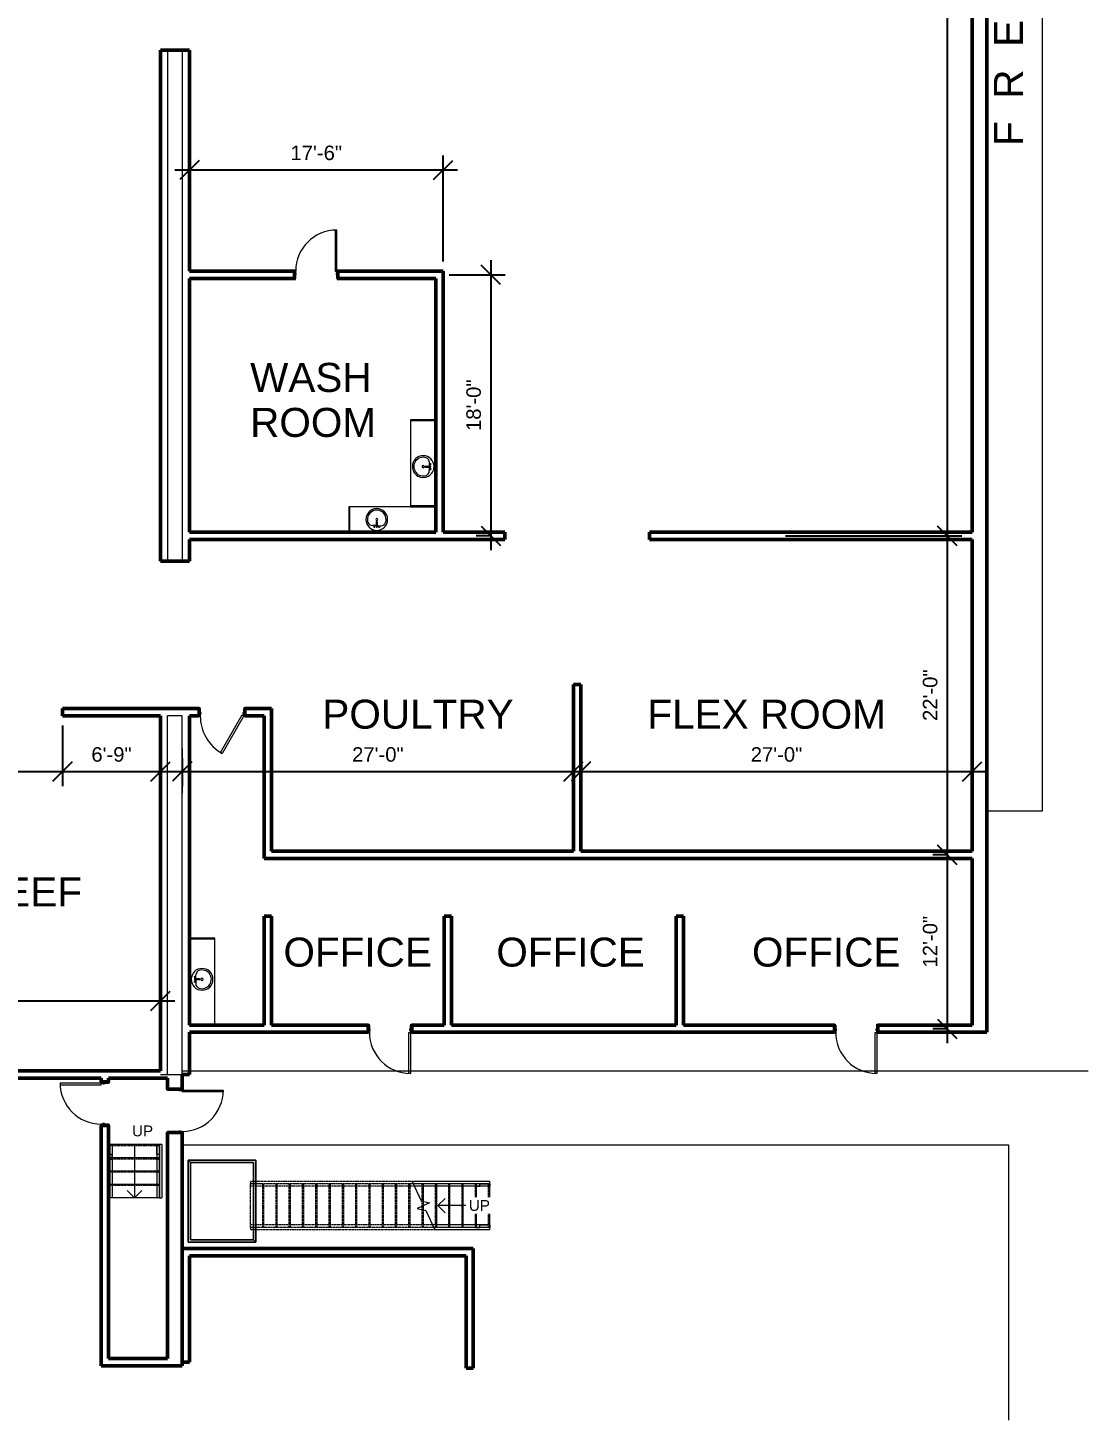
# Model space of a CAD drawing. Header units: inches. Extents: x 1913 to 17425, y -6710 to 1064.
# Drawn here: x 13139 to 14017, y -6682 to -5530 of the extents above; entities that cross this region are included whole.
import ezdxf

# ---------------------------------------------------------------- set-up
doc = ezdxf.new("R2010")
doc.units = ezdxf.units.IN
doc.header["$MEASUREMENT"] = 0
doc.linetypes.add('Overhead 1_16_', pattern=[0.101562, 0.0625, -0.039062])
for name, color, linetype, lineweight in [('A-ANNO-DIMS', 211, 'Continuous', 9), ('A-DETL-MBND', 5, 'Continuous', 9), ('A-DOOR', 31, 'Continuous', 13), ('A-DOOR-FRAM', 31, 'Continuous', 20), ('A-FLOR-HRAL', 11, 'Continuous', 9), ('A-WALL', 113, 'Continuous', 13), ('G-ANNO-TEXT', 231, 'Continuous', 9), ('P-SANR-FIXT', 6, 'Continuous', 9), ('Q-CASE', 31, 'Continuous', 9), ('S-STRS', 31, 'Continuous', 9), ('S-STRS-ANNO', 31, 'Continuous', 9), ('S-STRS-IDEN', 31, 'Continuous', 9), ('S-STRS-MBND', 31, 'Overhead 1_16_', 9)]:
    doc.layers.add(name, color=color, linetype=linetype, lineweight=lineweight)
doc.styles.add('Arial', font='arial.ttf', dxfattribs={"height": 12})
doc.styles.add('Arial_2', font='arial.ttf', dxfattribs={"height": 32})
doc.dimstyles.new('Linear_-_3_32__Arial', dxfattribs={"dimscale": 12, "dimtxt": 12.243113, "dimasz": 1.333333, "dimexe": 1, "dimexo": 0.666667, "dimgap": 0.666667, "dimtad": 1, "dimdec": 5, "dimrnd": 0.03125, "dimzin": 1, "dimdsep": 46, "dimlunit": 4, "dimtxsty": 'Arial', "dimblk1": 'OBLIQUE', "dimblk2": 'OBLIQUE', "dimsah": 1, "dimcen": 0.09, "dimdle": 1, "dimazin": 0, "dimtfac": 1, "dimtdec": 4, "dimtix": 1, "dimtmove": 0, "dimatfit": 3, "dimfxl": 1, "dimtvp": 1, "dimtfill": 1, "dimfrac": 2, "dimtolj": 1, "dimtzin": 0, "dimarcsym": 2})

# ---------------------------------------------------------------- blocks, each defined once
blk = doc.blocks.new('Top Rail Type - Top Rail_Internal_-378805-Level 2')
at = {"layer": 'A-FLOR-HRAL'}
for p, q in [((478.6, -193.1), (474.8, -193.1)), ((474.8, -193.1), (474.8, -195.1)), ((474.8, -195.1), (478.6, -195.1)), ((478.6, -195.1), (478.6, -193.1)), ((478.6, -193.1), (486.8, -193.1)), ((486.8, -195.1), (478.6, -195.1)), ((486.8, -193.1), (486.8, -193.1)), ((486.8, -193.1), (486.8, -195.1)), ((486.8, -195.1), (486.8, -195.1))]:
    blk.add_line(p, q, dxfattribs=at)
blk = doc.blocks.new('Top Rail Type - Top Rail_Internal_-V1-Level 2')
at = {"layer": 'A-FLOR-HRAL', "linetype": 'Overhead 1_16_'}
for p, q in [((288.8, -195.1), (288.8, -193.1)), ((423.4, -193.1), (288.8, -193.1)), ((424.3, -195.1), (288.8, -195.1))]:
    blk.add_line(p, q, dxfattribs=at)
at = {"layer": 'A-FLOR-HRAL'}
for p, q in [((423.4, -193.1), (424.3, -195.1)), ((486.8, -193.1), (423.4, -193.1)), ((486.8, -195.1), (424.3, -195.1)), ((486.8, -195.1), (486.8, -193.1))]:
    blk.add_line(p, q, dxfattribs=at)
blk = doc.blocks.new('Top Rail Type - Top Rail_Internal_-378816-Level 2')
at = {"layer": 'A-FLOR-HRAL'}
for p, q in [((478.6, -227.1), (474.8, -227.1)), ((474.8, -227.1), (474.8, -229.1)), ((474.8, -229.1), (478.6, -229.1)), ((478.6, -229.1), (478.6, -227.1)), ((478.6, -227.1), (486.8, -227.1)), ((486.8, -229.1), (478.6, -229.1)), ((486.8, -227.1), (486.8, -227.1)), ((486.8, -227.1), (486.8, -229.1)), ((486.8, -229.1), (486.8, -229.1))]:
    blk.add_line(p, q, dxfattribs=at)
blk = doc.blocks.new('Top Rail Type - Top Rail_Internal_-V2-Level 2')
at = {"layer": 'A-FLOR-HRAL', "linetype": 'Overhead 1_16_'}
for p, q in [((288.8, -229.1), (288.8, -227.1)), ((439.3, -227.1), (288.8, -227.1)), ((440.2, -229.1), (288.8, -229.1))]:
    blk.add_line(p, q, dxfattribs=at)
at = {"layer": 'A-FLOR-HRAL'}
for p, q in [((439.3, -227.1), (440.2, -229.1)), ((486.8, -227.1), (439.3, -227.1)), ((486.8, -229.1), (440.2, -229.1)), ((486.8, -229.1), (486.8, -227.1))]:
    blk.add_line(p, q, dxfattribs=at)
blk = doc.blocks.new('Top Rail Type - Top Rail_Internal_-378982-Level 2')
at = {"layer": 'A-FLOR-HRAL'}
for p, q in [((172.1, -160.6), (172.1, -160.6)), ((172.1, -160.6), (174.1, -160.6)), ((172.1, -168.8), (172.1, -160.6)), ((174.1, -160.6), (174.1, -160.6)), ((174.1, -160.6), (174.1, -168.8)), ((174.1, -168.8), (172.1, -168.8)), ((172.1, -168.8), (172.1, -172.6)), ((172.1, -172.6), (174.1, -172.6)), ((174.1, -172.6), (174.1, -168.8))]:
    blk.add_line(p, q, dxfattribs=at)
blk = doc.blocks.new('Top Rail Type - Top Rail_Internal_-V3-Level 2')
at = {"layer": 'A-FLOR-HRAL'}
for p, q in [((174.1, -160.6), (172.1, -160.6)), ((172.1, -160.6), (172.1, -204.6)), ((174.1, -160.6), (174.1, -204.6)), ((174.1, -204.6), (172.1, -204.6))]:
    blk.add_line(p, q, dxfattribs=at)
blk = doc.blocks.new('Top Rail Type - Top Rail_Internal_-378993-Level 2')
at = {"layer": 'A-FLOR-HRAL'}
for p, q in [((211.2, -160.6), (211.2, -160.6)), ((211.2, -160.6), (213.2, -160.6)), ((211.2, -168.8), (211.2, -160.6)), ((213.2, -160.6), (213.2, -160.6)), ((213.2, -160.6), (213.2, -168.8)), ((213.2, -168.8), (211.2, -168.8)), ((211.2, -168.8), (211.2, -172.6)), ((211.2, -172.6), (213.2, -172.6)), ((213.2, -172.6), (213.2, -168.8))]:
    blk.add_line(p, q, dxfattribs=at)
blk = doc.blocks.new('Top Rail Type - Top Rail_Internal_-V4-Level 2')
at = {"layer": 'A-FLOR-HRAL'}
for p, q in [((213.2, -160.6), (211.2, -160.6)), ((211.2, -160.6), (211.2, -204.6)), ((213.2, -160.6), (213.2, -204.6)), ((213.2, -204.6), (211.2, -204.6))]:
    blk.add_line(p, q, dxfattribs=at)
blk = doc.blocks.new('Door-Interior-Single-1_Panel-Wood - 34_ x 80_-379553-Level 2')
at = {"layer": 'A-DOOR', "lineweight": 20}
for p, q in [((17, 36.9), (15.6, 36.9)), ((15.6, 36.9), (15.6, 2.9)), ((17, 2.9), (17, 36.9)), ((15.6, 2.9), (17, 2.9))]:
    blk.add_line(p, q, dxfattribs=at)
at = {"layer": 'A-DOOR', "lineweight": 9}
for p, q in [((-17.3, 3.6), (-19.8, 3.6)), ((-19.8, 3.6), (-19.8, 2.9)), ((-19.8, 2.9), (-17.3, 2.9)), ((-17.3, 2.9), (-17.3, 3.6)), ((19.7, 3.6), (17.2, 3.6)), ((17.2, 3.6), (17.2, 2.9)), ((17.2, 2.9), (19.7, 2.9)), ((19.7, 2.9), (19.7, 3.6)), ((-17.3, -3.1), (-19.8, -3.1)), ((-19.8, -3.1), (-19.8, -3.9)), ((-19.8, -3.9), (-17.3, -3.9)), ((-17.3, -3.9), (-17.3, -3.1)), ((19.7, -3.1), (17.2, -3.1)), ((17.2, -3.1), (17.2, -3.9)), ((17.2, -3.9), (19.7, -3.9)), ((19.7, -3.9), (19.7, -3.1))]:
    blk.add_line(p, q, dxfattribs=at)
blk.add_arc((17, 2.9), 34, 90, 180, dxfattribs=at)
at = {"layer": 'A-DOOR-FRAM'}
for p, q in [((-17, 2.9), (-18, 2.9)), ((-18, 2.9), (-18, -3.1)), ((-17, 1.5), (-17, 2.9)), ((-16.5, 1.5), (-17, 1.5)), ((-17, -3.1), (-17, 0.1)), ((-17, 0.1), (-16.5, 0.1)), ((-16.5, 0.1), (-16.5, 1.5)), ((17, 1.5), (16.5, 1.5)), ((16.5, 1.5), (16.5, 0.1)), ((16.5, 0.1), (17, 0.1)), ((17, 2.9), (17, 1.5)), ((18, 2.9), (17, 2.9)), ((17, 0.1), (17, -3.1)), ((18, -3.1), (18, 2.9)), ((-18, -3.1), (-17, -3.1)), ((17, -3.1), (18, -3.1))]:
    blk.add_line(p, q, dxfattribs=at)
blk = doc.blocks.new('Top Rail Type - Top Rail_Internal_-380010-Level 2')
at = {"layer": 'A-FLOR-HRAL'}
for p, q in [((237.1, -241.4), (237.1, -173.4)), ((237.1, -173.4), (237.1, -173.4)), ((237.1, -173.4), (237.1, -241.4)), ((237.1, -173.4), (293.1, -173.4)), ((293.1, -173.4), (237.1, -173.4)), ((239.1, -175.4), (239.1, -239.4)), ((239.1, -175.4), (239.1, -175.4)), ((239.1, -175.4), (239.1, -239.4)), ((291.1, -175.4), (239.1, -175.4)), ((291.1, -175.4), (239.1, -175.4)), ((291.1, -175.4), (291.1, -175.4)), ((291.1, -239.4), (291.1, -175.4)), ((291.1, -239.4), (291.1, -175.4)), ((293.1, -173.4), (293.1, -173.4)), ((293.1, -173.4), (293.1, -241.4)), ((293.1, -241.4), (293.1, -173.4)), ((293.1, -241.4), (237.1, -241.4)), ((237.1, -241.4), (237.1, -241.4)), ((237.1, -241.4), (293.1, -241.4)), ((239.1, -239.4), (291.1, -239.4)), ((239.1, -239.4), (239.1, -239.4)), ((239.1, -239.4), (291.1, -239.4)), ((293.1, -241.4), (291.1, -239.4)), ((291.1, -239.4), (291.1, -239.4)), ((291.1, -239.4), (293.1, -241.4)), ((293.1, -241.4), (291.1, -239.4)), ((291.1, -239.4), (291.1, -239.4)), ((291.1, -239.4), (293.1, -241.4)), ((293.1, -241.4), (293.1, -241.4)), ((293.1, -241.4), (293.1, -241.4))]:
    blk.add_line(p, q, dxfattribs=at)
blk = doc.blocks.new('Top Rail Type - Top Rail_Internal_-V5-Level 2')
at = {"layer": 'A-FLOR-HRAL'}
for p, q in [((237.1, -173.4), (239.1, -175.4)), ((237.1, -173.4), (239.1, -175.4)), ((237.1, -173.4), (293.1, -173.4)), ((237.1, -241.4), (237.1, -173.4)), ((239.1, -175.4), (291.1, -175.4)), ((239.1, -239.4), (239.1, -175.4)), ((291.1, -175.4), (291.1, -239.4)), ((293.1, -173.4), (293.1, -241.4)), ((293.1, -241.4), (237.1, -241.4)), ((291.1, -239.4), (239.1, -239.4))]:
    blk.add_line(p, q, dxfattribs=at)
blk = doc.blocks.new('Door-Interior-Single-1_Panel-Wood - 34_ x 80_-380071-Level 2')
at = {"layer": 'A-DOOR', "lineweight": 9}
for p, q in [((-19.75, 6.875), (-17.25, 6.875)), ((-19.75, 6.125), (-19.75, 6.875)), ((-17.25, 6.125), (-19.75, 6.125)), ((-17.25, 6.875), (-17.25, 6.125)), ((17.25, 6.875), (19.75, 6.875)), ((17.25, 6.125), (17.25, 6.875)), ((19.75, 6.125), (17.25, 6.125)), ((19.75, 6.875), (19.75, 6.125)), ((-19.75, -5.875), (-17.25, -5.875)), ((-19.75, -6.625), (-19.75, -5.875)), ((-17.25, -6.625), (-19.75, -6.625)), ((-17.25, -5.875), (-17.25, -6.625)), ((17.25, -5.875), (19.75, -5.875)), ((17.25, -6.625), (17.25, -5.875)), ((19.75, -6.625), (17.25, -6.625)), ((19.75, -5.875), (19.75, -6.625))]:
    blk.add_line(p, q, dxfattribs=at)
at = {"layer": 'A-DOOR', "lineweight": 20}
for p, q in [((15.625, -5.875), (17, -5.875)), ((15.625, -39.875), (15.625, -5.875)), ((17, -5.875), (17, -39.875)), ((17, -39.875), (15.625, -39.875))]:
    blk.add_line(p, q, dxfattribs=at)
at = {"layer": 'A-DOOR', "lineweight": 9}
blk.add_arc((17, -5.875), 34, 180, 270, dxfattribs=at)
at = {"layer": 'A-DOOR-FRAM'}
for p, q in [((-18, 6.125), (-17, 6.125)), ((-18, -5.875), (-18, 6.125)), ((-17, 6.125), (-17, -3.125)), ((17, 6.125), (18, 6.125)), ((17, -3.125), (17, 6.125)), ((18, 6.125), (18, -5.875)), ((-17, -5.875), (-18, -5.875)), ((-17, -3.125), (-16.5, -3.125)), ((-17, -4.5), (-17, -5.875)), ((-16.5, -4.5), (-17, -4.5)), ((-16.5, -3.125), (-16.5, -4.5)), ((16.5, -3.125), (17, -3.125)), ((16.5, -4.5), (16.5, -3.125)), ((17, -4.5), (16.5, -4.5)), ((17, -5.875), (17, -4.5)), ((18, -5.875), (17, -5.875))]:
    blk.add_line(p, q, dxfattribs=at)
blk = doc.blocks.new('Door-Interior-Single-1_Panel-Wood - 34_ x 80_-379768-Level 2')
at = {"layer": 'A-DOOR', "lineweight": 9}
for p, q in [((-19.8, 3.9), (-17.3, 3.9)), ((-19.8, 3.1), (-19.8, 3.9)), ((-17.3, 3.1), (-19.8, 3.1)), ((-17.3, 3.9), (-17.3, 3.1)), ((17.2, 3.9), (19.7, 3.9)), ((17.2, 3.1), (17.2, 3.9)), ((19.7, 3.1), (17.2, 3.1)), ((19.7, 3.9), (19.7, 3.1)), ((-19.8, -2.9), (-17.3, -2.9)), ((-19.8, -3.6), (-19.8, -2.9)), ((-17.3, -3.6), (-19.8, -3.6)), ((-17.3, -2.9), (-17.3, -3.6)), ((17.2, -2.9), (19.7, -2.9)), ((17.2, -3.6), (17.2, -2.9)), ((19.7, -3.6), (17.2, -3.6)), ((19.7, -2.9), (19.7, -3.6))]:
    blk.add_line(p, q, dxfattribs=at)
at = {"layer": 'A-DOOR', "lineweight": 20}
for p, q in [((15.6, -2.9), (17, -2.9)), ((15.6, -36.9), (15.6, -2.9)), ((17, -2.9), (17, -36.9)), ((17, -36.9), (15.6, -36.9))]:
    blk.add_line(p, q, dxfattribs=at)
at = {"layer": 'A-DOOR', "lineweight": 9}
blk.add_arc((17, -2.9), 34, 180, 270, dxfattribs=at)
at = {"layer": 'A-DOOR-FRAM'}
for p, q in [((-18, 3.1), (-17, 3.1)), ((-18, -2.9), (-18, 3.1)), ((-17, 3.1), (-17, -0.1)), ((17, 3.1), (18, 3.1)), ((17, -0.1), (17, 3.1)), ((18, 3.1), (18, -2.9)), ((-17, -2.9), (-18, -2.9)), ((-17, -0.1), (-16.5, -0.1)), ((-17, -1.5), (-17, -2.9)), ((-16.5, -1.5), (-17, -1.5)), ((-16.5, -0.1), (-16.5, -1.5)), ((16.5, -0.1), (17, -0.1)), ((16.5, -1.5), (16.5, -0.1)), ((17, -1.5), (16.5, -1.5)), ((17, -2.9), (17, -1.5)), ((18, -2.9), (17, -2.9))]:
    blk.add_line(p, q, dxfattribs=at)
blk = doc.blocks.new('TR_Countertop_w_sink_4838 - 21_ Deep-383520-Level 2')
at = {"layer": 'Q-CASE'}
for p, q in [((28.1, 33), (-43.9, 33)), ((-43.9, 33), (-43.9, 12)), ((-43.2, 12.7), (-43.2, 33)), ((27.3, 12.7), (27.3, 33)), ((28.1, 12), (28.1, 33)), ((-43.9, 12.7), (28.1, 12.7)), ((-43.9, 12), (28.1, 12))]:
    blk.add_line(p, q, dxfattribs=at)
blk = doc.blocks.new('Sink-Round-Variable - 7_ Deep-383480-Level 2')
at = {"layer": 'P-SANR-FIXT'}
for p, q in [((3.4, 8.6), (0.3, 8.6)), ((3.4, 5.4), (3.4, 9.4)), ((4.2, 5.4), (4.2, 9.4)), ((4.2, 8.4), (7.4, 8.4))]:
    blk.add_line(p, q, dxfattribs=at)
for centre, radius, start, end in [((3.8, 3.4), 9, 90, 270), ((3.8, 3.4), 9, 270, 90), ((3.8, 3.4), 7.75, 161.8687, 20.0296), ((0.3, 4.6), 4, 90, 163.1077), ((1.8, 9.4), 0.5, 360, 180), ((1.8, 9.4), 0.5, 180, 0), ((3.8, 3.4), 0.875, 90, 270), ((3.8, 9.4), 0.375, 0, 180), ((3.8, 5.4), 0.375, 180, 360), ((3.8, 3.4), 0.875, 270, 90), ((5.8, 9.4), 0.5, 360, 180), ((5.8, 9.4), 0.5, 180, 360), ((7.4, 4.4), 4, 24.4314, 90)]:
    blk.add_arc(centre, radius, start, end, dxfattribs=at)
blk = doc.blocks.new('Door-Interior-Single-1_Panel-Wood - 36_ x 80_-385633-Level 2')
at = {"layer": 'A-DOOR', "lineweight": 9}
for p, q in [((-20.8, 3.9), (-18.3, 3.9)), ((-20.8, 3.1), (-20.8, 3.9)), ((-18.3, 3.1), (-20.8, 3.1)), ((-18.3, 3.9), (-18.3, 3.1)), ((18.2, 3.9), (20.7, 3.9)), ((18.2, 3.1), (18.2, 3.9)), ((20.7, 3.1), (18.2, 3.1)), ((20.7, 3.9), (20.7, 3.1)), ((-20.8, -2.9), (-18.3, -2.9)), ((-20.8, -3.6), (-20.8, -2.9)), ((-18.3, -3.6), (-20.8, -3.6)), ((-18.3, -2.9), (-18.3, -3.6)), ((18.2, -2.9), (20.7, -2.9)), ((18.2, -3.6), (18.2, -2.9)), ((20.7, -3.6), (18.2, -3.6)), ((20.7, -2.9), (20.7, -3.6))]:
    blk.add_line(p, q, dxfattribs=at)
at = {"layer": 'A-DOOR', "lineweight": 20}
for p, q in [((-1.2, -33.4), (16.8, -2.2)), ((18, -2.9), (0, -34.1)), ((16.8, -2.2), (18, -2.9)), ((0, -34.1), (-1.2, -33.4))]:
    blk.add_line(p, q, dxfattribs=at)
at = {"layer": 'A-DOOR', "lineweight": 9}
blk.add_arc((18, -2.9), 36, 180, 240, dxfattribs=at)
at = {"layer": 'A-DOOR-FRAM'}
for p, q in [((-19, 3.1), (-18, 3.1)), ((-19, -2.9), (-19, 3.1)), ((-18, 3.1), (-18, -0.1)), ((18, 3.1), (19, 3.1)), ((18, -0.1), (18, 3.1)), ((19, 3.1), (19, -2.9)), ((-18, -2.9), (-19, -2.9)), ((-18, -0.1), (-17.5, -0.1)), ((-18, -1.5), (-18, -2.9)), ((-17.5, -1.5), (-18, -1.5)), ((-17.5, -0.1), (-17.5, -1.5)), ((17.5, -0.1), (18, -0.1)), ((17.5, -1.5), (17.5, -0.1)), ((18, -1.5), (17.5, -1.5)), ((18, -2.9), (18, -1.5)), ((19, -2.9), (18, -2.9))]:
    blk.add_line(p, q, dxfattribs=at)
blk = doc.blocks.new('TR_Countertop_w_sink_4838 - 21_ Deep-384960-Level 2')
at = {"layer": 'Q-CASE'}
for p, q in [((27.9, 24), (-43.9, 24)), ((-43.9, 24), (-43.9, 3)), ((-43.2, 3.7), (-43.2, 24)), ((27.2, 3.7), (27.2, 24)), ((27.9, 3), (27.9, 24)), ((-43.9, 3.7), (27.9, 3.7)), ((-43.9, 3), (27.9, 3))]:
    blk.add_line(p, q, dxfattribs=at)
blk = doc.blocks.new('TR_Countertop_w_sink_4838 - 21_ Deep-384932-Level 2')
at = {"layer": 'Q-CASE'}
for p, q in [((28.1, 24), (-43.9, 24)), ((-43.9, 24), (-43.9, 3)), ((-43.2, 3.7), (-43.2, 24)), ((27.3, 3.7), (27.3, 24)), ((28.1, 3), (28.1, 24)), ((-43.9, 3.7), (28.1, 3.7)), ((-43.9, 3), (28.1, 3))]:
    blk.add_line(p, q, dxfattribs=at)
blk = doc.blocks.new('_Oblique')
at = {"color": 0, "linetype": 'ByBlock', "lineweight": -2}
blk.add_line((-0.5, -0.5), (0.5, 0.5), dxfattribs=at)
blk = doc.blocks.new('*D540')
at = {"layer": 'A-ANNO-DIMS', "color": 0, "lineweight": -2, "transparency": 16777216}
for p, q in [((13266.6, -6134.2), (13266.6, -6157.4)), ((13254.6, -6145.4), (13602.6, -6145.4)), ((13590.6, -6144.9), (13590.6, -6157.4))]:
    blk.add_line(p, q, dxfattribs=at)
at = {"layer": 'Defpoints', "color": 0, "lineweight": 0, "transparency": 16777216}
for p in [(13266.6, -6126.2), (13590.6, -6136.9), (13590.6, -6145.4)]:
    blk.add_point(p, dxfattribs=at)
at = {"layer": 'A-ANNO-DIMS', "color": 0, "lineweight": -2, "transparency": 16777216, "xscale": 16, "yscale": 16, "zscale": 16, "rotation": 180}
blk.add_blockref('_Oblique', (13266.6, -6145.4), dxfattribs=at)
at = {"layer": 'A-ANNO-DIMS', "color": 0, "lineweight": -2, "transparency": 16777216, "xscale": 16, "yscale": 16, "zscale": 16}
blk.add_blockref('_Oblique', (13590.6, -6145.4), dxfattribs=at)
at = {"layer": 'A-ANNO-DIMS', "color": 3, "lineweight": 0, "transparency": 16777216, "insert": (13428.6, -6131.3), "char_height": 12, "width": 77.979, "attachment_point": 5, "style": 'Arial'}
blk.add_mtext('\\A1;27\'-0"', dxfattribs=at)
blk = doc.blocks.new('*D541')
at = {"layer": 'A-ANNO-DIMS', "color": 0, "lineweight": -2, "transparency": 16777216}
for p, q in [((13584.6, -6145.4), (13932.6, -6145.4)), ((13596.6, -6144.9), (13596.6, -6157.4)), ((13920.6, -6144.9), (13920.6, -6157.4))]:
    blk.add_line(p, q, dxfattribs=at)
at = {"layer": 'Defpoints', "color": 0, "lineweight": 0, "transparency": 16777216}
for p in [(13596.6, -6136.9), (13920.6, -6136.9), (13920.6, -6145.4)]:
    blk.add_point(p, dxfattribs=at)
at = {"layer": 'A-ANNO-DIMS', "color": 0, "lineweight": -2, "transparency": 16777216, "xscale": 16, "yscale": 16, "zscale": 16, "rotation": 180}
blk.add_blockref('_Oblique', (13596.6, -6145.4), dxfattribs=at)
at = {"layer": 'A-ANNO-DIMS', "color": 0, "lineweight": -2, "transparency": 16777216, "xscale": 16, "yscale": 16, "zscale": 16}
blk.add_blockref('_Oblique', (13920.6, -6145.4), dxfattribs=at)
at = {"layer": 'A-ANNO-DIMS', "color": 3, "lineweight": 0, "transparency": 16777216, "insert": (13758.6, -6131.3), "char_height": 12, "width": 77.979, "attachment_point": 5, "style": 'Arial'}
blk.add_mtext('\\A1;27\'-0"', dxfattribs=at)
blk = doc.blocks.new('*D542')
at = {"layer": 'A-ANNO-DIMS', "color": 0, "lineweight": -2, "transparency": 16777216}
for p, q in [((13522, -5722.2), (13522, -5962.2)), ((13487.6, -5734.2), (13534, -5734.2)), ((13522.5, -5950.2), (13510, -5950.2))]:
    blk.add_line(p, q, dxfattribs=at)
at = {"layer": 'Defpoints', "color": 0, "lineweight": 0, "transparency": 16777216}
for p in [(13479.6, -5734.2), (13522, -5950.2), (13530.5, -5950.2)]:
    blk.add_point(p, dxfattribs=at)
at = {"layer": 'A-ANNO-DIMS', "color": 0, "lineweight": -2, "transparency": 16777216, "xscale": 16, "yscale": 16, "zscale": 16}
for p, rotation in [((13522, -5734.2), 90), ((13522, -5950.2), 270)]:
    blk.add_blockref('_Oblique', p, dxfattribs=dict(at, rotation=rotation))
at = {"layer": 'A-ANNO-DIMS', "color": 3, "lineweight": 0, "transparency": 16777216, "insert": (13507.9, -5842.2), "char_height": 12, "width": 77.979, "attachment_point": 5, "rotation": 90, "style": 'Arial'}
blk.add_mtext('\\A1;18\'-0"', dxfattribs=at)
blk = doc.blocks.new('*D543')
at = {"layer": 'A-ANNO-DIMS', "color": 0, "lineweight": -2, "transparency": 16777216}
for p, q in [((13272.6, -5721.2), (13272.6, -5635.5)), ((13482.6, -5723.2), (13482.6, -5635.5)), ((13260.6, -5647.5), (13494.6, -5647.5))]:
    blk.add_line(p, q, dxfattribs=at)
at = {"layer": 'Defpoints', "color": 0, "lineweight": 0, "transparency": 16777216}
for p in [(13482.6, -5647.5), (13272.6, -5729.2), (13482.6, -5731.2)]:
    blk.add_point(p, dxfattribs=at)
at = {"layer": 'A-ANNO-DIMS', "color": 0, "lineweight": -2, "transparency": 16777216, "xscale": 16, "yscale": 16, "zscale": 16, "rotation": 180}
blk.add_blockref('_Oblique', (13272.6, -5647.5), dxfattribs=at)
at = {"layer": 'A-ANNO-DIMS', "color": 0, "lineweight": -2, "transparency": 16777216, "xscale": 16, "yscale": 16, "zscale": 16}
blk.add_blockref('_Oblique', (13482.6, -5647.5), dxfattribs=at)
at = {"layer": 'A-ANNO-DIMS', "color": 3, "lineweight": 0, "transparency": 16777216, "insert": (13377.6, -5633.4), "char_height": 12, "width": 77.979, "attachment_point": 5, "style": 'Arial'}
blk.add_mtext('\\A1;17\'-6"', dxfattribs=at)
blk = doc.blocks.new('*D544')
at = {"layer": 'A-ANNO-DIMS', "color": 0, "lineweight": -2, "transparency": 16777216}
for p, q in [((13899.9, -6202.2), (13899.9, -6370.2)), ((13900.4, -6214.2), (13887.9, -6214.2)), ((13900.4, -6358.2), (13887.9, -6358.2))]:
    blk.add_line(p, q, dxfattribs=at)
at = {"layer": 'Defpoints', "color": 0, "lineweight": 0, "transparency": 16777216}
for p in [(13908.4, -6214.2), (13899.9, -6358.2), (13908.4, -6358.2)]:
    blk.add_point(p, dxfattribs=at)
at = {"layer": 'A-ANNO-DIMS', "color": 0, "lineweight": -2, "transparency": 16777216, "xscale": 16, "yscale": 16, "zscale": 16}
for p, rotation in [((13899.9, -6214.2), 90), ((13899.9, -6358.2), 270)]:
    blk.add_blockref('_Oblique', p, dxfattribs=dict(at, rotation=rotation))
at = {"layer": 'A-ANNO-DIMS', "color": 3, "lineweight": 0, "transparency": 16777216, "insert": (13885.8, -6286.2), "char_height": 12, "width": 77.979, "attachment_point": 5, "rotation": 90, "style": 'Arial'}
blk.add_mtext('\\A1;12\'-0"', dxfattribs=at)
blk = doc.blocks.new('*D545')
at = {"layer": 'A-ANNO-DIMS', "color": 0, "lineweight": -2, "transparency": 16777216}
for p, q in [((13899.9, -5938.2), (13899.9, -6226.2)), ((13766, -5950.2), (13911.9, -5950.2)), ((13900.4, -6214.2), (13887.9, -6214.2))]:
    blk.add_line(p, q, dxfattribs=at)
at = {"layer": 'Defpoints', "color": 0, "lineweight": 0, "transparency": 16777216}
for p in [(13758, -5950.2), (13899.9, -6214.2), (13908.4, -6214.2)]:
    blk.add_point(p, dxfattribs=at)
at = {"layer": 'A-ANNO-DIMS', "color": 0, "lineweight": -2, "transparency": 16777216, "xscale": 16, "yscale": 16, "zscale": 16}
for p, rotation in [((13899.9, -5950.2), 90), ((13899.9, -6214.2), 270)]:
    blk.add_blockref('_Oblique', p, dxfattribs=dict(at, rotation=rotation))
at = {"layer": 'A-ANNO-DIMS', "color": 3, "lineweight": 0, "transparency": 16777216, "insert": (13885.8, -6082.2), "char_height": 12, "width": 77.979, "attachment_point": 5, "rotation": 90, "style": 'Arial'}
blk.add_mtext('\\A1;22\'-0"', dxfattribs=at)
blk = doc.blocks.new('*D547')
at = {"layer": 'A-ANNO-DIMS', "color": 0, "lineweight": -2, "transparency": 16777216}
for p, q in [((12954.6, -6335.1), (13260.6, -6335.1)), ((12966.6, -6334.6), (12966.6, -6347.1)), ((13248.6, -6334.6), (13248.6, -6347.1))]:
    blk.add_line(p, q, dxfattribs=at)
at = {"layer": 'Defpoints', "color": 0, "lineweight": 0, "transparency": 16777216}
for p in [(12966.6, -6326.6), (13248.6, -6326.6), (13248.6, -6335.1)]:
    blk.add_point(p, dxfattribs=at)
at = {"layer": 'A-ANNO-DIMS', "color": 0, "lineweight": -2, "transparency": 16777216, "xscale": 16, "yscale": 16, "zscale": 16, "rotation": 180}
blk.add_blockref('_Oblique', (12966.6, -6335.1), dxfattribs=at)
at = {"layer": 'A-ANNO-DIMS', "color": 0, "lineweight": -2, "transparency": 16777216, "xscale": 16, "yscale": 16, "zscale": 16}
blk.add_blockref('_Oblique', (13248.6, -6335.1), dxfattribs=at)
at = {"layer": 'A-ANNO-DIMS', "color": 3, "lineweight": 0, "transparency": 16777216, "insert": (13107.6, -6320.9), "char_height": 12, "width": 77.979, "attachment_point": 5, "style": 'Arial'}
blk.add_mtext('\\A1;23\'-6"', dxfattribs=at)
blk = doc.blocks.new('*D548')
at = {"layer": 'A-ANNO-DIMS', "color": 0, "lineweight": -2, "transparency": 16777216}
for p, q in [((13899.9, -5002.2), (13899.9, -5962.2)), ((13900.4, -5014.2), (13887.9, -5014.2)), ((13856.9, -5950.2), (13911.9, -5950.2))]:
    blk.add_line(p, q, dxfattribs=at)
at = {"layer": 'Defpoints', "color": 0, "lineweight": 0, "transparency": 16777216}
for p in [(13908.4, -5014.2), (13848.9, -5950.2), (13899.9, -5950.2)]:
    blk.add_point(p, dxfattribs=at)
at = {"layer": 'A-ANNO-DIMS', "color": 0, "lineweight": -2, "transparency": 16777216, "xscale": 16, "yscale": 16, "zscale": 16}
for p, rotation in [((13899.9, -5014.2), 90), ((13899.9, -5950.2), 270)]:
    blk.add_blockref('_Oblique', p, dxfattribs=dict(at, rotation=rotation))
at = {"layer": 'A-ANNO-DIMS', "color": 3, "lineweight": 0, "transparency": 16777216, "insert": (13885.8, -5482.2), "char_height": 12, "width": 77.979, "attachment_point": 5, "rotation": 90, "style": 'Arial'}
blk.add_mtext('\\A1;78\'-0"', dxfattribs=at)
blk = doc.blocks.new('*D550')
at = {"layer": 'A-ANNO-DIMS', "color": 0, "lineweight": -2, "transparency": 16777216}
for p, q in [((13047.6, -6107.2), (13047.6, -6157.4)), ((13167.6, -6107.2), (13167.6, -6157.4)), ((13035.6, -6145.4), (13179.6, -6145.4))]:
    blk.add_line(p, q, dxfattribs=at)
at = {"layer": 'Defpoints', "color": 0, "lineweight": 0, "transparency": 16777216}
for p in [(13047.6, -6099.2), (13167.6, -6099.2), (13167.6, -6145.4)]:
    blk.add_point(p, dxfattribs=at)
at = {"layer": 'A-ANNO-DIMS', "color": 0, "lineweight": -2, "transparency": 16777216, "xscale": 16, "yscale": 16, "zscale": 16, "rotation": 180}
blk.add_blockref('_Oblique', (13047.6, -6145.4), dxfattribs=at)
at = {"layer": 'A-ANNO-DIMS', "color": 0, "lineweight": -2, "transparency": 16777216, "xscale": 16, "yscale": 16, "zscale": 16}
blk.add_blockref('_Oblique', (13167.6, -6145.4), dxfattribs=at)
at = {"layer": 'A-ANNO-DIMS', "color": 3, "lineweight": 0, "transparency": 16777216, "insert": (13107.6, -6131.3), "char_height": 12, "width": 77.979, "attachment_point": 5, "style": 'Arial'}
blk.add_mtext('\\A1;10\'-0"', dxfattribs=at)
blk = doc.blocks.new('*D551')
at = {"layer": 'A-ANNO-DIMS', "color": 0, "lineweight": -2, "transparency": 16777216}
for p, q in [((13167.6, -6107.2), (13167.6, -6157.4)), ((13155.6, -6145.4), (13260.6, -6145.4)), ((13248.6, -6144.9), (13248.6, -6157.4))]:
    blk.add_line(p, q, dxfattribs=at)
at = {"layer": 'Defpoints', "color": 0, "lineweight": 0, "transparency": 16777216}
for p in [(13167.6, -6099.2), (13248.6, -6136.9), (13248.6, -6145.4)]:
    blk.add_point(p, dxfattribs=at)
at = {"layer": 'A-ANNO-DIMS', "color": 0, "lineweight": -2, "transparency": 16777216, "xscale": 16, "yscale": 16, "zscale": 16, "rotation": 180}
blk.add_blockref('_Oblique', (13167.6, -6145.4), dxfattribs=at)
at = {"layer": 'A-ANNO-DIMS', "color": 0, "lineweight": -2, "transparency": 16777216, "xscale": 16, "yscale": 16, "zscale": 16}
blk.add_blockref('_Oblique', (13248.6, -6145.4), dxfattribs=at)
at = {"layer": 'A-ANNO-DIMS', "color": 3, "lineweight": 0, "transparency": 16777216, "insert": (13208.1, -6131.3), "char_height": 12, "width": 64.135, "attachment_point": 5, "style": 'Arial'}
blk.add_mtext('\\A1;6\'-9"', dxfattribs=at)

msp = doc.modelspace()

# ---------------------------------------------------------------- linework, layer by layer
at = {"layer": 'A-DETL-MBND'}
for p, q in [((13978.562499, -5014.218751), (13978.562499, -6178.218751)), ((13266.562499, -6126.218751), (13266.562499, -6163.218751)), ((13272.562499, -6144.218751), (13272.562499, -6174.218751)), ((13978.562499, -6178.218751), (13932.562499, -6178.218751)), ((13266.562499, -6393.218751), (14016.562499, -6393.218751)), ((13266.562499, -6454.218751), (13950.562499, -6454.218751)), ((13950.562499, -6454.218751), (13950.562499, -6682.218751))]:
    msp.add_line(p, q, dxfattribs=at)
at = {"layer": 'A-WALL', "lineweight": 50}
for p, q in [((13920.562499, -5020.218751), (13920.562499, -5947.218751)), ((13932.562499, -6361.218751), (13932.562499, -5020.218751)), ((13272.562499, -5548.218751), (13248.562499, -5548.218751)), ((13248.562499, -5548.218751), (13248.562499, -5971.218751)), ((13272.562499, -5731.218751), (13272.562499, -5548.218751)), ((13359.562499, -5731.218751), (13272.562499, -5731.218751)), ((13272.562499, -5737.218751), (13359.562499, -5737.218751)), ((13272.562499, -5947.218751), (13272.562499, -5737.218751)), ((13359.562499, -5737.218751), (13359.562499, -5731.218751)), ((13482.562499, -5731.218751), (13395.562499, -5731.218751)), ((13395.562499, -5731.218751), (13395.562499, -5737.218751)), ((13395.562499, -5737.218751), (13476.562499, -5737.218751)), ((13476.562499, -5737.218751), (13476.562499, -5947.218751)), ((13482.562499, -5947.218751), (13482.562499, -5731.218751)), ((13476.562499, -5947.218751), (13272.562499, -5947.218751)), ((13272.562499, -5953.218751), (13533.562499, -5953.218751)), ((13272.562499, -5971.218751), (13272.562499, -5953.218751)), ((13533.562499, -5947.218751), (13482.562499, -5947.218751)), ((13533.562499, -5953.218751), (13533.562499, -5947.218751)), ((13920.562499, -5947.218751), (13653.562499, -5947.218751)), ((13653.562499, -5947.218751), (13653.562499, -5953.218751)), ((13653.562499, -5953.218751), (13920.562499, -5953.218751)), ((13920.562499, -5953.218751), (13920.562499, -6211.218751)), ((13248.562499, -5971.218751), (13272.562499, -5971.218751)), ((13596.562499, -6073.218751), (13590.562499, -6073.218751)), ((13590.562499, -6073.218751), (13590.562499, -6211.218751)), ((13596.562499, -6211.218751), (13596.562499, -6073.218751)), ((13280.562499, -6093.218751), (13167.562499, -6093.218751)), ((13167.562499, -6093.218751), (13167.562499, -6099.218751)), ((13280.562499, -6099.218751), (13280.562499, -6093.218751)), ((13340.562499, -6093.218751), (13318.562499, -6093.218751)), ((13318.562499, -6093.218751), (13318.562499, -6099.218751)), ((13340.562499, -6211.218751), (13340.562499, -6093.218751)), ((13167.562499, -6099.218751), (13248.562499, -6099.218751)), ((13248.562499, -6099.218751), (13248.562499, -6393.218751)), ((13272.562499, -6099.218751), (13280.562499, -6099.218751)), ((13272.562499, -6355.218751), (13272.562499, -6099.218751)), ((13318.562499, -6099.218751), (13334.562499, -6099.218751)), ((13334.562499, -6099.218751), (13334.562499, -6217.218751)), ((13590.562499, -6211.218751), (13340.562499, -6211.218751)), ((13920.562499, -6211.218751), (13596.562499, -6211.218751)), ((13334.562499, -6217.218751), (13920.562499, -6217.218751)), ((13920.562499, -6217.218751), (13920.562499, -6355.218751)), ((13340.562499, -6265.218751), (13334.562499, -6265.218751)), ((13334.562499, -6265.218751), (13334.562499, -6355.218751)), ((13340.562499, -6355.218751), (13340.562499, -6265.218751)), ((13489.562499, -6265.218751), (13483.562499, -6265.218751)), ((13483.562499, -6265.218751), (13483.562499, -6355.218751)), ((13489.562499, -6355.218751), (13489.562499, -6265.218751)), ((13681.562499, -6265.218751), (13675.562499, -6265.218751)), ((13675.562499, -6265.218751), (13675.562499, -6355.218751)), ((13681.562499, -6355.218751), (13681.562499, -6265.218751)), ((13334.562499, -6355.218751), (13272.562499, -6355.218751)), ((13420.562499, -6355.218751), (13340.562499, -6355.218751)), ((13420.562499, -6361.218751), (13420.562499, -6355.218751)), ((13483.562499, -6355.218751), (13456.562499, -6355.218751)), ((13456.562499, -6355.218751), (13456.562499, -6361.218751)), ((13675.562499, -6355.218751), (13489.562499, -6355.218751)), ((13806.562499, -6355.218751), (13681.562499, -6355.218751)), ((13806.562499, -6361.218751), (13806.562499, -6355.218751)), ((13920.562499, -6355.218751), (13842.562499, -6355.218751)), ((13842.562499, -6355.218751), (13842.562499, -6361.218751)), ((13272.562499, -6361.218751), (13420.562499, -6361.218751)), ((13272.562499, -6396.218751), (13272.562499, -6361.218751)), ((13456.562499, -6361.218751), (13806.562499, -6361.218751)), ((13842.562499, -6361.218751), (13932.562499, -6361.218751)), ((13248.562499, -6393.218751), (12972.562499, -6393.218751)), ((13081.562499, -6399.218751), (13199.562499, -6399.218751)), ((13199.562499, -6399.218751), (13199.562499, -6402.218751)), ((13199.562499, -6402.218751), (13205.562499, -6402.218751)), ((13205.562499, -6399.218751), (13254.562499, -6399.218751)), ((13205.562499, -6402.218751), (13205.562499, -6399.218751)), ((13254.562499, -6399.218751), (13254.562499, -6408.218751)), ((13266.562499, -6396.218751), (13272.562499, -6396.218751)), ((13266.562499, -6408.218751), (13266.562499, -6396.218751)), ((13254.562499, -6408.218751), (13266.562499, -6408.218751)), ((13199.562499, -6438.218751), (13199.562499, -6637.218751)), ((13205.562499, -6438.218751), (13199.562499, -6438.218751)), ((13205.562499, -6631.218751), (13205.562499, -6438.218751)), ((13266.562499, -6444.218751), (13254.562499, -6444.218751)), ((13254.562499, -6444.218751), (13254.562499, -6631.218751)), ((13266.562499, -6637.218751), (13266.562499, -6444.218751)), ((13507.562499, -6540.218751), (13266.562499, -6540.218751)), ((13507.562499, -6639.218751), (13507.562499, -6540.218751)), ((13272.562499, -6634.218751), (13272.562499, -6546.218751)), ((13272.562499, -6546.218751), (13501.562499, -6546.218751)), ((13501.562499, -6546.218751), (13501.562499, -6639.218751)), ((13199.562499, -6637.218751), (13266.562499, -6637.218751)), ((13254.562499, -6631.218751), (13205.562499, -6631.218751)), ((13266.562499, -6634.218751), (13272.562499, -6634.218751)), ((13501.562499, -6639.218751), (13507.562499, -6639.218751))]:
    msp.add_line(p, q, dxfattribs=at)
at = {"layer": 'A-WALL'}
for p, q in [((13254.562499, -5548.218751), (13254.562499, -5971.218751)), ((13266.562499, -5548.218751), (13266.562499, -5971.218751)), ((13254.562499, -6396.218751), (13254.562499, -6099.218751)), ((13266.562499, -6099.218751), (13254.562499, -6099.218751)), ((13266.562499, -6396.218751), (13266.562499, -6099.218751)), ((13248.562499, -6396.218751), (13266.562499, -6396.218751))]:
    msp.add_line(p, q, dxfattribs=at)
at = {"layer": 'S-STRS'}
for p, q in [((13206.562499, -6454.100886), (13204.562499, -6454.100886)), ((13204.562499, -6454.100886), (13204.562499, -6498.100886)), ((13206.562499, -6454.100886), (13206.562499, -6465.100886)), ((13247.657989, -6454.100886), (13206.562499, -6454.100886)), ((13249.657989, -6454.100886), (13247.657989, -6454.100886)), ((13247.657989, -6454.100886), (13247.657989, -6465.100886)), ((13249.657989, -6454.100886), (13249.657989, -6498.100886)), ((13206.562499, -6465.100886), (13206.562499, -6476.100886)), ((13247.657989, -6465.100886), (13206.562499, -6465.100886)), ((13206.562499, -6476.100886), (13206.562499, -6487.100886)), ((13247.657989, -6476.100886), (13206.562499, -6476.100886)), ((13247.657989, -6465.100886), (13247.657989, -6476.100886)), ((13247.657989, -6476.100886), (13247.657989, -6487.100886)), ((13206.562499, -6487.100886), (13206.562499, -6498.100886)), ((13247.657989, -6487.100886), (13206.562499, -6487.100886)), ((13247.657989, -6487.100886), (13247.657989, -6498.100886)), ((13521.277738, -6484.646712), (13456.951585, -6484.646712)), ((13466.277738, -6486.646712), (13457.8842, -6486.646712)), ((13477.277738, -6486.646712), (13466.277738, -6486.646712)), ((13466.277738, -6501.030519), (13466.277738, -6486.646712)), ((13488.277738, -6486.646712), (13477.277738, -6486.646712)), ((13477.277738, -6522.646712), (13477.277738, -6486.646712)), ((13499.277738, -6486.646712), (13488.277738, -6486.646712)), ((13488.277738, -6522.646712), (13488.277738, -6486.646712)), ((13510.277738, -6486.646712), (13499.277738, -6486.646712)), ((13499.277738, -6522.646712), (13499.277738, -6486.646712)), ((13521.277738, -6486.646712), (13510.277738, -6486.646712)), ((13510.277738, -6522.646712), (13510.277738, -6486.646712)), ((13521.277738, -6486.646712), (13521.277738, -6484.646712)), ((13521.277738, -6522.646712), (13521.277738, -6486.646712)), ((13204.562499, -6498.100886), (13206.562499, -6498.100886)), ((13247.657989, -6498.100886), (13206.562499, -6498.100886)), ((13247.657989, -6498.100886), (13249.657989, -6498.100886)), ((13466.277738, -6508.262906), (13466.277738, -6504.646712)), ((13477.277738, -6522.646712), (13474.671276, -6522.646712)), ((13521.277738, -6524.646712), (13475.603891, -6524.646712)), ((13488.277738, -6522.646712), (13477.277738, -6522.646712)), ((13499.277738, -6522.646712), (13488.277738, -6522.646712)), ((13510.277738, -6522.646712), (13499.277738, -6522.646712)), ((13521.277738, -6522.646712), (13510.277738, -6522.646712)), ((13521.277738, -6524.646712), (13521.277738, -6522.646712))]:
    msp.add_line(p, q, dxfattribs=at)
at = {"layer": 'S-STRS', "linetype": 'Overhead 1_16_'}
for p, q in [((13247.657989, -6455.100886), (13206.562499, -6455.100886)), ((13247.657989, -6466.100886), (13206.562499, -6466.100886)), ((13247.657989, -6477.100886), (13206.562499, -6477.100886)), ((13465.277738, -6500.787488), (13465.277738, -6486.646712)), ((13476.277738, -6522.646712), (13476.277738, -6486.646712)), ((13487.277738, -6522.646712), (13487.277738, -6486.646712)), ((13498.277738, -6522.646712), (13498.277738, -6486.646712)), ((13509.277738, -6522.646712), (13509.277738, -6486.646712)), ((13520.277738, -6522.646712), (13520.277738, -6486.646712)), ((13247.657989, -6488.100886), (13206.562499, -6488.100886)), ((13465.277738, -6508.019875), (13465.277738, -6505.11302))]:
    msp.add_line(p, q, dxfattribs=at)
at = {"layer": 'S-STRS-ANNO'}
for p, q in [((13227.110244, -6454.100886), (13227.110244, -6465.100886)), ((13227.110244, -6465.100886), (13227.110244, -6476.100886)), ((13227.110244, -6476.100886), (13227.110244, -6487.100886)), ((13227.110244, -6487.100886), (13227.110244, -6498.100886)), ((13227.110244, -6498.100886), (13221.110244, -6492.100886)), ((13227.110244, -6498.100886), (13233.110244, -6492.100886)), ((13478.277738, -6504.646712), (13484.277738, -6498.646712)), ((13488.277738, -6504.646712), (13478.277738, -6504.646712)), ((13478.277738, -6504.646712), (13484.277738, -6510.646712)), ((13499.277738, -6504.646712), (13488.277738, -6504.646712)), ((13510.277738, -6504.646712), (13499.277738, -6504.646712)), ((13521.277738, -6504.646712), (13510.277738, -6504.646712))]:
    msp.add_line(p, q, dxfattribs=at)
at = {"layer": 'S-STRS-MBND'}
for p, q in [((13323.277738, -6484.646712), (13323.277738, -6486.646712)), ((13456.951585, -6484.646712), (13323.277738, -6484.646712)), ((13457.8842, -6486.646712), (13323.277738, -6486.646712)), ((13323.277738, -6522.646712), (13323.277738, -6486.646712)), ((13333.277738, -6522.646712), (13333.277738, -6486.646712)), ((13334.277738, -6522.646712), (13334.277738, -6486.646712)), ((13344.277738, -6522.646712), (13344.277738, -6486.646712)), ((13345.277738, -6522.646712), (13345.277738, -6486.646712)), ((13355.277738, -6522.646712), (13355.277738, -6486.646712)), ((13356.277738, -6522.646712), (13356.277738, -6486.646712)), ((13366.277738, -6522.646712), (13366.277738, -6486.646712)), ((13367.277738, -6522.646712), (13367.277738, -6486.646712)), ((13377.277738, -6522.646712), (13377.277738, -6486.646712)), ((13378.277738, -6522.646712), (13378.277738, -6486.646712)), ((13388.277738, -6522.646712), (13388.277738, -6486.646712)), ((13389.277738, -6522.646712), (13389.277738, -6486.646712)), ((13399.277738, -6522.646712), (13399.277738, -6486.646712)), ((13400.277738, -6522.646712), (13400.277738, -6486.646712)), ((13410.277738, -6522.646712), (13410.277738, -6486.646712)), ((13411.277738, -6522.646712), (13411.277738, -6486.646712)), ((13421.277738, -6522.646712), (13421.277738, -6486.646712)), ((13422.277738, -6522.646712), (13422.277738, -6486.646712)), ((13432.277738, -6522.646712), (13432.277738, -6486.646712)), ((13433.277738, -6522.646712), (13433.277738, -6486.646712)), ((13443.277738, -6522.646712), (13443.277738, -6486.646712)), ((13444.277738, -6522.646712), (13444.277738, -6486.646712)), ((13454.277738, -6522.646712), (13454.277738, -6486.646712)), ((13455.277738, -6522.646712), (13455.277738, -6486.646712)), ((13465.277738, -6505.11302), (13465.277738, -6500.787488)), ((13465.277738, -6522.646712), (13465.277738, -6508.019875)), ((13466.277738, -6504.646712), (13466.277738, -6501.030519)), ((13466.277738, -6522.646712), (13466.277738, -6508.262906)), ((13323.277738, -6522.646712), (13323.277738, -6524.646712)), ((13474.671276, -6522.646712), (13323.277738, -6522.646712)), ((13475.603891, -6524.646712), (13323.277738, -6524.646712))]:
    msp.add_line(p, q, dxfattribs=at)
at = {"layer": 'S-STRS-MBND', "linetype": 'Continuous'}
for p, q in [((13456.951585, -6484.646712), (13464.375956, -6500.568327)), ((13471.37572, -6502.269484), (13461.179757, -6507.02394)), ((13461.179757, -6507.02394), (13468.17952, -6508.725097)), ((13464.375956, -6500.568327), (13471.37572, -6502.269484)), ((13468.17952, -6508.725097), (13475.603891, -6524.646712))]:
    msp.add_line(p, q, dxfattribs=at)

# ---------------------------------------------------------------- block references
at = {"layer": 'A-DOOR'}
for name, p in [('Door-Interior-Single-1_Panel-Wood - 34_ x 80_-379553-Level 2', (13377.562499, -5734.093751)), ('Door-Interior-Single-1_Panel-Wood - 36_ x 80_-385633-Level 2', (13299.562499, -6096.343751)), ('Door-Interior-Single-1_Panel-Wood - 34_ x 80_-379768-Level 2', (13438.562499, -6358.343751)), ('Door-Interior-Single-1_Panel-Wood - 34_ x 80_-379768-Level 2', (13824.562499, -6358.343751))]:
    msp.add_blockref(name, p, dxfattribs=at)
at = {"layer": 'A-DOOR', "rotation": 89.9999999999999}
for name, p in [('Door-Interior-Single-1_Panel-Wood - 34_ x 80_-379553-Level 2', (13202.437499, -6420.218751)), ('Door-Interior-Single-1_Panel-Wood - 34_ x 80_-380071-Level 2', (13260.687499, -6426.218751))]:
    msp.add_blockref(name, p, dxfattribs=at)
at = {"layer": 'A-FLOR-HRAL'}
for name in ['Top Rail Type - Top Rail_Internal_-378982-Level 2', 'Top Rail Type - Top Rail_Internal_-V3-Level 2', 'Top Rail Type - Top Rail_Internal_-378993-Level 2', 'Top Rail Type - Top Rail_Internal_-V4-Level 2', 'Top Rail Type - Top Rail_Internal_-380010-Level 2', 'Top Rail Type - Top Rail_Internal_-V5-Level 2', 'Top Rail Type - Top Rail_Internal_-V1-Level 2', 'Top Rail Type - Top Rail_Internal_-378805-Level 2', 'Top Rail Type - Top Rail_Internal_-V2-Level 2', 'Top Rail Type - Top Rail_Internal_-378816-Level 2']:
    msp.add_blockref(name, (13034.474844, -6293.530787), dxfattribs=at)
at = {"layer": 'P-SANR-FIXT'}
for p, rotation in [((13462.709439, -5889.213733), 269.9999999999999), ((13431.453175, -5933.365691), 180), ((13286.415559, -6321.158402), 89.9999999999999)]:
    msp.add_blockref('Sink-Round-Variable - 7_ Deep-383480-Level 2', p, dxfattribs=dict(at, rotation=rotation))
at = {"layer": 'Q-CASE'}
for name, p, rotation in [('TR_Countertop_w_sink_4838 - 21_ Deep-384960-Level 2', (13479.562499, -5882.296226), 89.9999999999999), ('TR_Countertop_w_sink_4838 - 21_ Deep-383520-Level 2', (13260.562499, -6327.160101), 269.9999999999999)]:
    msp.add_blockref(name, p, dxfattribs=dict(at, rotation=rotation))
msp.add_blockref('TR_Countertop_w_sink_4838 - 21_ Deep-384932-Level 2', (13448.503849, -5950.218751), dxfattribs=at)

# ---------------------------------------------------------------- texts
at = {"layer": 'G-ANNO-TEXT', "color": 7, "insert": (13938.599239, -5627.582213), "char_height": 24, "width": 322.695, "attachment_point": 1, "rotation": 90, "style": 'Arial_2'}
msp.add_mtext('F  R  E  E  Z  E  R', dxfattribs=at)
at = {"layer": 'G-ANNO-TEXT', "color": 7, "char_height": 24, "attachment_point": 1, "style": 'Arial_2'}
for s, insert, width in [('WASH', (13322.823789, -5807.152569), 121.2), ('ROOM', (13322.823789, -5844.402569), 125.139), ('POULTRY', (13382.617983, -6085.903128), 189.678), ('FLEX ROOM', (13651.689764, -6085.903128), 237.249), ('BEEF', (13096.085102, -6232.995119), 105.444), ('OFFICE', (13350.39825, -6282.818464), 147.561), ('OFFICE', (13526.647221, -6282.818464), 147.561), ('OFFICE', (13738.243441, -6282.818464), 147.561)]:
    msp.add_mtext(s, dxfattribs=dict(at, insert=insert, width=width))

# ---------------------------------------------------------------- dimensions: what is measured, and where the dimension line sits
at = {"layer": 'A-ANNO-DIMS', "color": 1, "lineweight": 0}
for base, p1, p2, picture, middle in [((13899.915611, -5950.218751), (13908.400893, -5014.218751), (13848.850531, -5950.218751), '*D548', (13885.788735, -5482.218751)), ((13521.979816, -5950.218751), (13479.562499, -5734.218751), (13530.465097, -5950.218751), '*D542', (13507.85294, -5842.218751)), ((13899.915611, -6214.218751), (13757.978455, -5950.218751), (13908.400893, -6214.218751), '*D545', (13885.788735, -6082.218751)), ((13899.915611, -6358.218751), (13908.400893, -6214.218751), (13908.400893, -6358.218751), '*D544', (13885.788735, -6286.218751))]:
    dim = msp.add_linear_dim(base=base, p1=p1, p2=p2, angle=90, dimstyle='Linear_-_3_32__Arial', override={"dimpost": '<>', "dimclrt": 3, "dimfxl": 288.006944, "dimtfill": 0}, dxfattribs=at)
    dim.commit()
    dim.dimension.update_dxf_attribs({"geometry": picture, "text_midpoint": middle})
for base, p1, p2, picture, middle in [((13482.562499, -5647.511932), (13272.562499, -5729.21457), (13482.562499, -5731.218751), '*D543', (13377.562499, -5633.385056)), ((13167.562499, -6145.408461), (13047.562499, -6099.218751), (13167.562499, -6099.218751), '*D550', (13107.562499, -6131.281586)), ((13248.562499, -6145.408461), (13167.562499, -6099.218751), (13248.562499, -6136.92318), '*D551', (13208.062499, -6131.281586)), ((13590.562499, -6145.408461), (13266.562499, -6126.218751), (13590.562499, -6136.92318), '*D540', (13428.562499, -6131.281586)), ((13920.562499, -6145.408461), (13596.562499, -6136.92318), (13920.562499, -6136.92318), '*D541', (13758.562499, -6131.281586)), ((13248.562499, -6335.076225), (12966.562499, -6326.590943), (13248.562499, -6326.590943), '*D547', (13107.562499, -6320.945256))]:
    dim = msp.add_linear_dim(base=base, p1=p1, p2=p2, dimstyle='Linear_-_3_32__Arial', override={"dimpost": '<>', "dimclrt": 3, "dimfxl": 288.006944, "dimtfill": 0}, dxfattribs=at)
    dim.commit()
    dim.dimension.update_dxf_attribs({"geometry": picture, "text_midpoint": middle})

# ---------------------------------------------------------------- next in the draw order: texts
at = {"layer": 'S-STRS-IDEN', "char_height": 9, "width": 20.85096288, "attachment_point": 1, "line_spacing_factor": 0.941778, "style": 'Arial', "bg_fill": 3, "box_fill_scale": 1.25, "bg_fill_color": 256, "bg_fill_true_color": 13158600, "bg_fill_transparency": 0}
for insert in [(13225.074766, -6438.323554), (13503.901936, -6500.025979)]:
    msp.add_mtext('UP', dxfattribs=dict(at, insert=insert))

doc.saveas('drawing.dxf')
